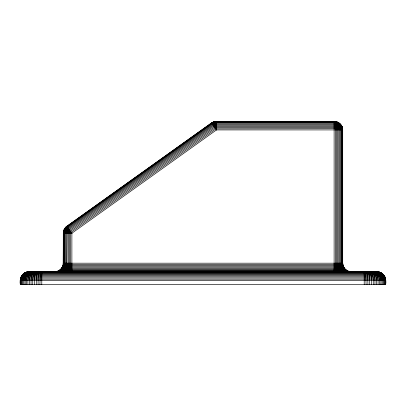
<?xml version="1.0" encoding="UTF-8"?>
<svg xmlns="http://www.w3.org/2000/svg" width="406" height="406" viewBox="0 0 406 406"><rect width="100%" height="100%" fill="white"/><g stroke="black" fill="none" stroke-linecap="round" stroke-linejoin="round"><path stroke-width="0.61" d="M341.933 126.383L342.71 129.92L341.933 129.412L339.746 128.996L334.113 128.697L215.951 128.829L71.045 232.328L70.664 233.217L70.664 263.184L71.167 264.407L70.852 270.416L70.568 271.695L65.305 271.781L66.411 271.005L67.239 269.68L68.294 265.605L68.315 233.217L68.609 231.801L69.436 230.618L214.901 126.728L216.505 126.347L334.113 126.347C337.041 126.565 341.624 126.591 342.71 129.92L342.71 263.184C342.552 267.762 346.663 271.858 351.226 271.781C346.186 272.34 342.461 267.818 341.933 263.184L341.933 126.347C340.578 123.343 337.411 121.308 334.113 121.323L216.505 121.323L213.881 121.734L211.506 122.922L66.888 226.223C64.666 227.812 63.29 230.481 63.29 233.217L63.229 264.407L63.377 233.217C63.377 230.512 64.737 227.867 66.939 226.294L211.556 122.993L213.906 121.815L216.505 121.409L334.113 121.409C338.675 121.313 342.806 125.337 342.71 129.92L216.505 129.92L71.887 233.217L63.29 233.217M342.329 264.407L342.365 127.499M342.71 129.92C342.568 125.682 337.914 123.343 334.113 123.424L216.505 123.424L213.586 124.114L67.426 228.492L65.919 230.644L65.386 233.217L65.386 263.184C64.919 267.25 62.387 272.228 57.586 271.781C61.895 271.67 64.833 267.219 64.656 263.184L64.656 233.217C64.656 230.918 65.813 228.669 67.68 227.33L212.297 124.033L214.297 123.033L216.505 122.688L334.113 122.688C338.188 122.576 342.679 125.545 342.71 129.92C342.375 125.87 337.604 124.272 334.113 124.292L216.505 124.292L213.977 124.886L68.025 229.121L66.716 230.989L66.254 233.217L66.254 263.184L65.539 266.757L64.64 268.813L63.387 270.416L60.976 271.781L63.148 271.695L65.021 270.416L66.036 268.813L66.995 265.605L67.239 233.217L67.619 231.374L68.695 229.837L214.419 125.764L216.505 125.271L334.113 125.271C337.3 125.363 342.07 126.154 342.71 129.92C342.745 125.444 338.411 121.988 334.113 122.099L216.505 122.099L214.114 122.47L211.957 123.556L67.34 226.852C65.315 228.299 64.067 230.73 64.067 233.217L64.067 263.184C64.067 267.544 60.57 271.913 55.998 271.781C60.306 271.599 63.991 267.478 63.635 263.184L63.635 233.217C63.635 230.593 64.955 228.03 67.091 226.502L211.709 123.206L213.982 122.064L216.505 121.673L334.113 121.673C338.579 121.567 342.781 125.378 342.71 129.92C341.004 127.291 336.894 127.809 334.113 127.499L216.505 127.499L215.413 127.753L70.223 231.456L69.462 233.217L69.462 263.184C69.898 265.95 69.73 269.391 67.964 271.695M69.462 263.184L68.132 269.68L66.701 271.695M20.3 280.379L20.386 279.155L385.614 279.155L385.7 280.379L385.7 284.677L20.3 284.677L20.3 280.379L385.7 280.379M56.779 271.695L55.429 271.781C59.799 271.726 63.864 267.605 63.377 263.184C63.544 267.793 59.388 271.949 54.774 271.781C59.347 271.858 63.427 267.767 63.29 263.184L342.71 263.184C342.618 267.777 346.714 271.873 351.312 271.781M350.571 271.781C346.201 271.726 342.136 267.605 342.623 263.184L342.623 128.697M340.614 124.292L340.614 263.184C340.192 266.803 342.436 271.142 346.272 271.781C341.786 271.954 340.081 266.843 339.746 263.184L339.746 123.424M69.066 264.407L68.315 263.184C67.091 265.996 67.548 270.853 63.783 271.781L65.473 271.695M66.254 263.184C66.96 266.351 65.346 270.574 62.077 271.695M63.468 264.407L63.635 263.184M341.75 264.407L341.933 263.184C341.959 267.31 345.009 271.416 349.277 271.781C344.618 271.853 341.928 267.28 341.344 263.184L341.344 125.271M65.031 264.407L64.656 263.184C64.072 267.28 61.382 271.853 56.723 271.781L57.261 271.695M385.614 279.155C385.081 275.035 381.254 271.721 377.103 271.781L28.897 271.781C22.284 271.609 18.996 278.927 20.381 284.677M337.685 122.099L337.604 264.407L338.761 269.68L339.589 271.005L340.695 271.781L338.036 271.695C336.269 269.391 336.102 265.95 336.538 263.184L336.538 121.673M344.933 271.695C341.37 271.949 338.807 266.544 339.746 263.184M340.969 264.407L341.344 263.184C341.167 267.219 344.105 271.67 348.414 271.781C343.613 272.228 341.081 267.25 340.614 263.184M63.671 264.407L64.067 263.184L64.249 264.407M20.726 277.958C21.741 274.375 25.253 271.731 28.978 271.781C22.472 271.731 19.326 279.034 20.625 284.677M54.688 271.781C58.413 271.817 61.925 269.188 62.94 265.605L343.06 265.605M338.036 271.695L335.432 271.695L334.833 264.407L335.336 263.184L335.336 121.409M340.527 271.695L342.217 271.781C339.111 271.041 338.558 267.087 338.249 264.407L338.761 263.184L338.761 122.688M376.535 284.677C376.54 281.069 376.905 277.07 374.834 273.883C374.87 272.73 370.708 271.472 373.281 271.868C379.762 271.228 381.594 279.693 380.671 284.677M66.554 264.407L67.239 263.184L67.751 264.407M71.167 264.407L71.887 263.184M339.299 271.695L338.188 270.416L337.158 266.757L336.934 264.407L337.685 263.184L338.249 264.407M29.465 284.677C29.364 280.358 28.983 273.888 33.754 271.781C27.821 272.325 27.628 280.236 27.978 284.677M69.756 264.407L70.664 263.184L69.984 269.68L69.259 271.695M39.92 284.677L40.351 271.781L39.341 271.868L38.575 273.883L38.123 277.958L38.062 284.677M39.341 271.868L38.139 271.868C35.423 275.405 36.57 280.546 36.23 284.677M31.049 284.677C31.14 280.485 30.308 274.004 34.931 271.781L33.693 271.868M343.923 271.695C339.852 271.761 338.919 266.377 338.761 263.184L339.446 264.407M61.067 271.695L59.728 271.781C63.564 271.142 65.808 266.803 65.386 263.184M24.187 284.677C23.228 279.526 25.202 271.568 31.714 271.781C25.72 272.411 24.675 279.896 25.329 284.677M22.315 284.677C21.188 279.298 23.715 271.741 30.176 271.781C24.071 272.34 22.279 279.592 23.178 284.677M27.887 271.868L29.222 271.781C22.746 271.771 19.782 279.115 21.031 284.677M366.08 284.677L365.649 271.781C372.738 270.249 371.444 280.46 371.556 284.677M30.227 271.868L30.876 271.781L29.567 271.868M59.281 271.695L58.596 271.781L60.134 271.695M32.719 271.868C26.842 272.132 26.009 280.135 26.593 284.677M56.129 271.695L55.023 271.781L56.404 271.695M28.156 271.868L29.623 271.781C23.162 271.776 20.407 279.201 21.594 284.677M34.733 271.868L36.2 271.781C31.739 274.02 32.993 280.637 32.708 284.677M30.978 271.868L32.673 271.781M70.705 232.892L69.487 232.892L70.664 233.217M63.199 264.407L342.801 264.407M62.509 266.757L343.491 266.757M61.925 267.833L344.075 267.833M61.189 268.813L344.811 268.813M60.321 269.68L345.679 269.68M59.337 270.416L346.663 270.416M58.261 271.005L347.739 271.005M57.114 271.431L348.886 271.431M55.916 271.695L350.084 271.695M27.674 271.868L378.326 271.868M26.476 272.132L379.524 272.132M25.324 272.558L380.676 272.558M24.248 273.147L381.752 273.147M23.269 273.883L382.731 273.883M22.401 274.75L383.599 274.75M21.665 275.73L384.335 275.73M21.076 276.806L384.924 276.806M20.65 277.958L385.35 277.958M345.866 271.695L347.404 271.781L346.719 271.695M381.813 284.677C382.772 279.526 380.798 271.568 374.286 271.781L375.022 271.868M384.969 284.677C386.304 278.973 383.025 271.457 376.377 271.781C382.838 271.776 385.593 279.201 384.406 284.677M374.951 284.677C374.921 280.597 375.738 272.101 369.8 271.781C374.261 274.02 373.007 280.637 373.292 284.677M349.596 271.695L350.977 271.781C346.455 271.812 342.466 267.701 342.623 263.184L342.771 264.407M385.375 284.677C386.725 278.947 383.386 271.543 376.778 271.781L377.844 271.868M382.822 284.677C383.868 279.409 381.599 271.675 375.124 271.781L375.773 271.868M372.307 271.868L371.267 271.868M348.739 271.695L350.002 271.781L349.221 271.695M378.113 271.868L377.022 271.781C383.604 271.599 386.979 278.932 385.619 284.677M373.327 271.781C379.28 272.385 379.914 280.059 379.407 284.677M69.553 232.567L70.761 232.734L69.812 231.963L70.933 232.45L70.223 231.456M63.366 232.054L71.887 233.217L71.887 271.781M376.433 271.868L375.824 271.781C382.285 271.741 384.812 279.298 383.685 284.677M38.139 271.868C33.038 272.68 34.992 281.104 34.444 284.677M69.659 232.257L70.837 232.587L69.999 231.694L71.045 232.328L70.477 231.247M63.605 230.912L71.887 233.217L66.888 226.223M373.281 271.868C378.356 273.634 378.23 280.313 378.022 284.677M63.991 229.811L71.887 233.217L65.985 226.964M64.524 228.776L71.887 233.217L65.193 227.817M367.861 271.868C370.577 275.405 369.43 280.546 369.77 284.677M366.659 271.868L367.699 275.73L367.937 284.677M336.741 271.695L336.016 269.68L335.336 263.184L336.244 264.407M211.506 122.922L216.505 129.92L216.505 121.323M334.113 263.184L334.833 264.407M212.648 122.236L216.505 129.92L215.175 121.424M336.538 263.184L336.934 264.407M213.881 121.734L216.505 129.92M342.365 263.184L342.532 264.407M364.207 271.781L364.207 284.677M334.113 121.323L334.113 271.781M41.793 271.781L41.793 284.677"/></g></svg>
